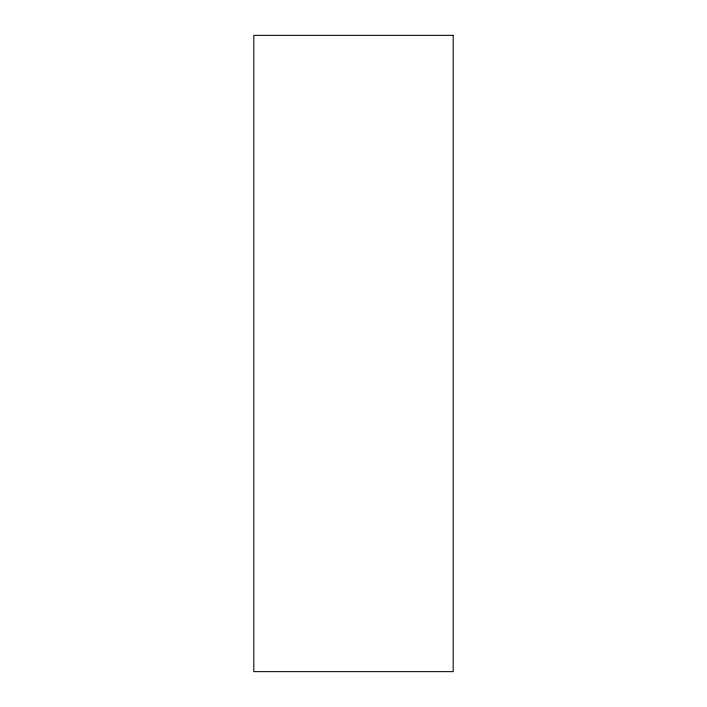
<?xml version="1.0" encoding="UTF-8"?>
<svg xmlns="http://www.w3.org/2000/svg" width="707" height="707" viewBox="0 0 707 707"><rect width="100%" height="100%" fill="white"/><g stroke="black" fill="none" stroke-linecap="round" stroke-linejoin="round"><path stroke-width="1.06" d="M453.187 35.35L253.813 35.35L253.813 671.65L453.187 671.65L453.187 35.35"/></g></svg>
